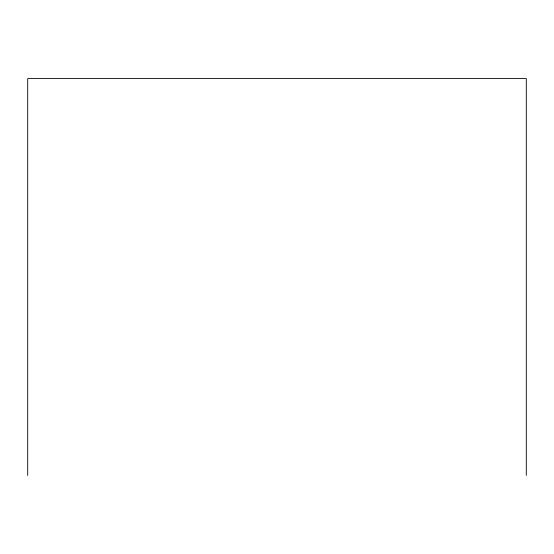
<?xml version="1.0" encoding="UTF-8"?>
<svg xmlns="http://www.w3.org/2000/svg" width="554" height="554" viewBox="0 0 554 554"><rect width="100%" height="100%" fill="white"/><g stroke="black" fill="none" stroke-linecap="round" stroke-linejoin="round"><path stroke-width="0.83" d="M526.3 475.422L526.3 78.578L27.7 78.578L27.7 475.422"/></g></svg>
